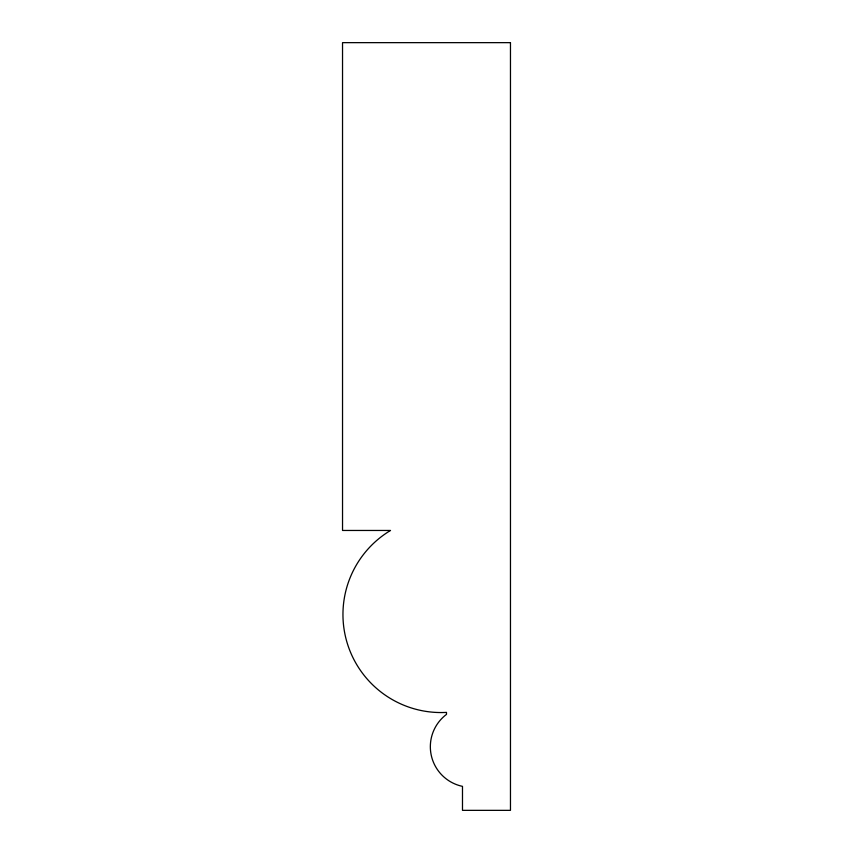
<?xml version="1.0" encoding="UTF-8"?>
<svg xmlns="http://www.w3.org/2000/svg" width="853" height="853" viewBox="0 0 853 853"><rect width="100%" height="100%" fill="white"/><g stroke="black" fill="none" stroke-linecap="round" stroke-linejoin="round"><path stroke-width="1.28" d="M510.467 42.65L342.533 42.65L342.533 530.459L390.514 530.459A98.042 98.042 0 0 0 446.492 712.394L446.492 714.387A40.486 40.486 0 0 0 462.486 786.359L462.486 810.35L510.467 810.35L510.467 42.65"/></g></svg>
